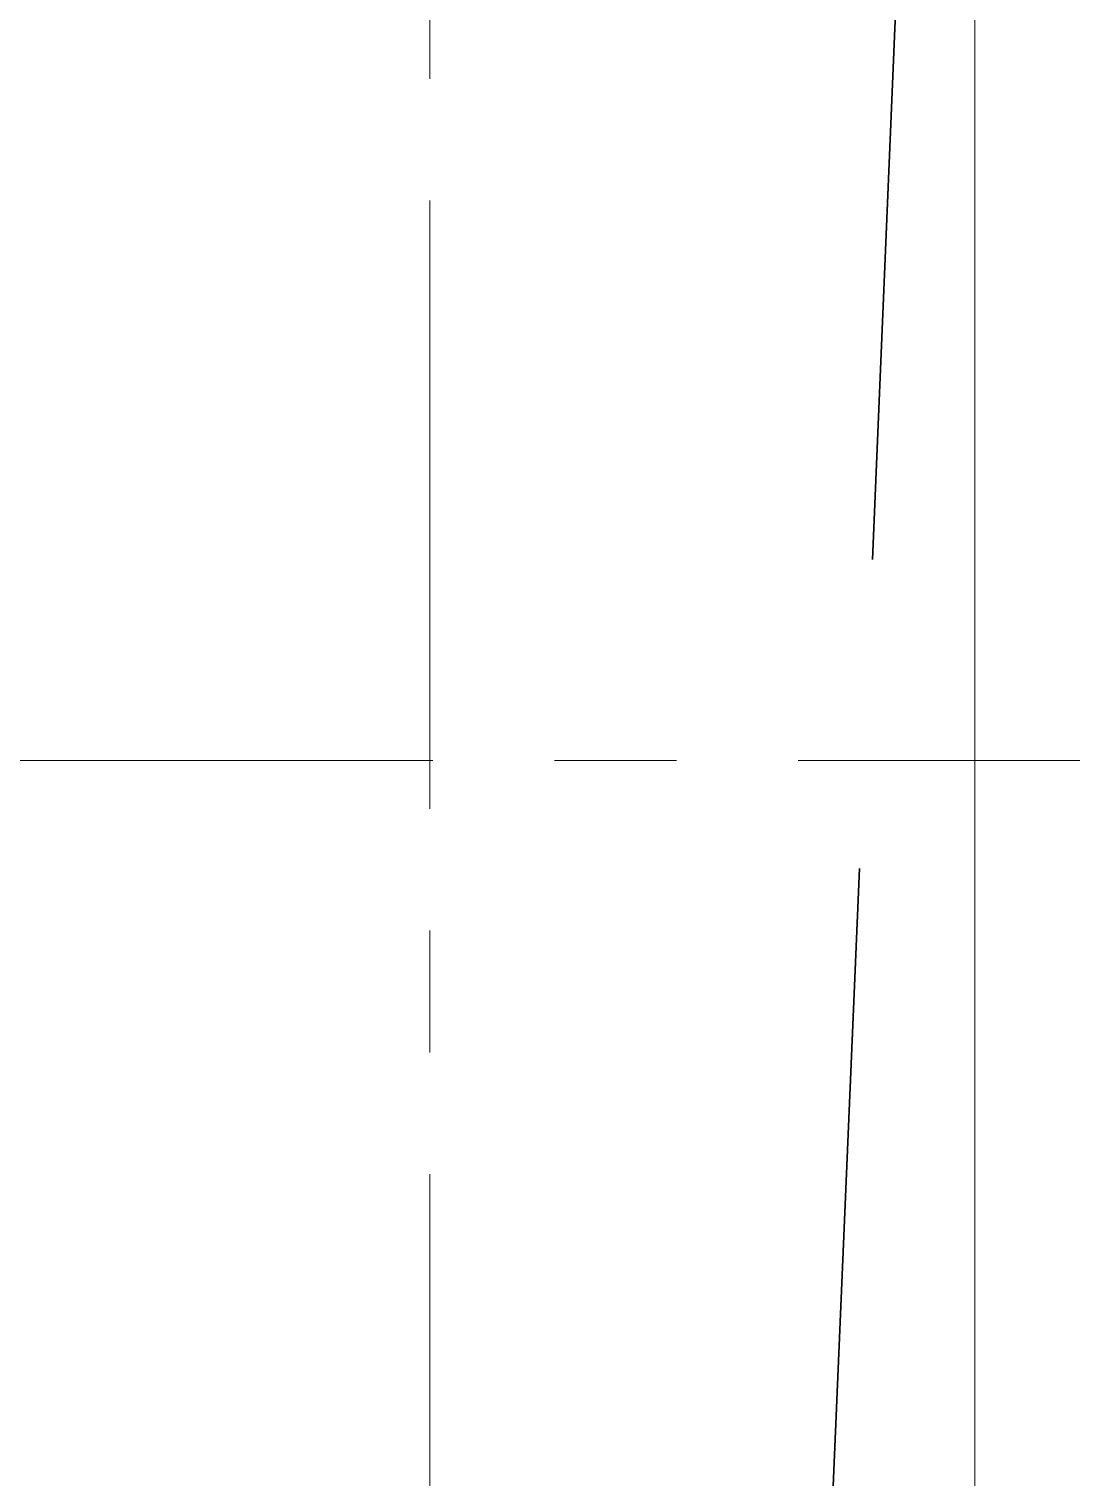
# Model space of a CAD drawing. Header units: millimetres. Extents: x 1832547 to 2001569, y -558009 to -417808.
# Drawn here: x 1886166 to 1887237, y -503051 to -501564 of the extents above; entities that cross this region are included whole.
import ezdxf

# ---------------------------------------------------------------- set-up
doc = ezdxf.new("R2010")
doc.units = ezdxf.units.MM
doc.header["$MEASUREMENT"] = 0
doc.linetypes.add('CENTER', pattern=[2, 1.25, -0.25, 0.25, -0.25])
doc.linetypes.add('HIDDEN', pattern=[9.525, 6.35, -3.175])
doc.layers.get('0').update_dxf_attribs({"linetype": 'CONTINUOUS'})
for name, color, linetype, lineweight in [('CA. TUONG', 30, 'CONTINUOUS', 30), ('CA.thay 145', 145, 'CONTINUOUS', 18), ('CA.tim 67', 67, 'CENTER', 9)]:
    doc.layers.add(name, color=color, linetype=linetype, lineweight=lineweight)

# ---------------------------------------------------------------- blocks, each defined once
blk = doc.blocks.new('ƯT5T45')
at = {"color": 12, "linetype": 'HIDDEN', "ltscale": 100, "true_color": 0xc20013}
blk.add_lwpolyline([(1891185.5, -461351.6), (1894333.3, -462708.1), (1900609.2, -465437), (1901812.3, -465960.1), (1899116.1, -474208.4), (1896657.5, -481699.9), (1886871.6, -481674.8), (1887136.8, -475409), (1882953.7, -475534.1), (1882856.2, -475529.4)], dxfattribs=at)
at = {"layer": 'CA.thay 145'}
blk.add_lwpolyline([(1882856.2, -475404.7), (1887138, -475404.7), (1887138, -481684.7), (1888578, -481684.7)], dxfattribs=at)
at = {"layer": 'CA.tim 67', "ltscale": 500}
for p, q in [((1886578, -483124.4), (1886578, -462917.9)), ((1877956.3, -478074.7), (1906135.3, -478074.7))]:
    blk.add_line(p, q, dxfattribs=at)

msp = doc.modelspace()

# ---------------------------------------------------------------- block references
at = {"layer": 'CA. TUONG'}
msp.add_blockref('ƯT5T45', (0, -24240.6), dxfattribs=at)

doc.saveas('drawing.dxf')
